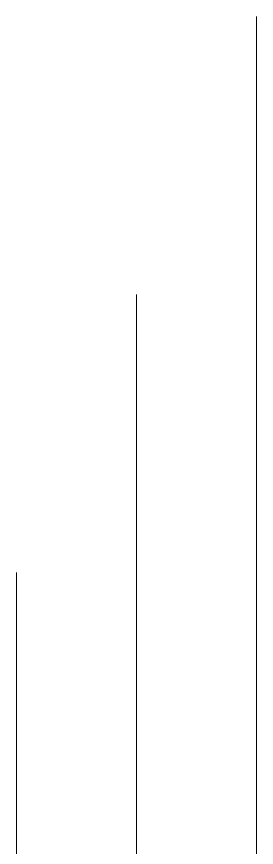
# Model space of a CAD drawing. Header units: millimetres. Extents: x 12535370 to 12566104, y 356204400 to 356234587.
# Drawn here: x 12540998 to 12541198, y 356223181 to 356223873 of the extents above; entities that cross this region are included whole.
import ezdxf

# ---------------------------------------------------------------- set-up
doc = ezdxf.new("R2010")
doc.units = ezdxf.units.MM
doc.header["$MEASUREMENT"] = 0
doc.layers.add('New_255 Plangrafiken_Pen_No__39', color=8, linetype='Continuous', lineweight=13)

# ---------------------------------------------------------------- blocks, each defined once
blk = doc.blocks.new('*X16', base_point=(12240439.16, 356160438.36))
at = {"layer": 'New_255 Plangrafiken_Pen_No__39', "color": 8, "linetype": 'Continuous', "lineweight": 13}
for p, q in [((12541198.19, 356223873), (12541198.19, 356223683.57)), ((12541198.19, 356223873), (12541198.19, 356223683.57)), ((12541198.19, 356223683.57), (12541198.19, 356223433.57)), ((12541198.19, 356223683.57), (12541198.19, 356223433.57)), ((12541098.19, 356223641.51), (12541098.19, 356223433.57)), ((12541098.19, 356223641.51), (12541098.19, 356223433.57)), ((12541098.19, 356223433.57), (12541098.19, 356223183.57)), ((12541098.19, 356223433.57), (12541098.19, 356223183.57)), ((12541198.19, 356223433.57), (12541198.19, 356223183.57)), ((12541198.19, 356223433.57), (12541198.19, 356223183.57)), ((12540998.19, 356223410.02), (12540998.19, 356223183.57)), ((12540998.19, 356223410.02), (12540998.19, 356223183.57)), ((12540998.19, 356223183.57), (12540998.19, 356222933.57)), ((12540998.19, 356223183.57), (12540998.19, 356222933.57)), ((12541098.19, 356223183.57), (12541098.19, 356222933.57)), ((12541098.19, 356223183.57), (12541098.19, 356222933.57)), ((12541198.19, 356223183.57), (12541198.19, 356222933.57)), ((12541198.19, 356223183.57), (12541198.19, 356222933.57))]:
    blk.add_line(p, q, dxfattribs=at)
blk = doc.blocks.new('Fill_5', base_point=(12240439.16, 356160438.36))
at = {"layer": 'New_255 Plangrafiken_Pen_No__39', "color": 8, "linetype": 'Continuous', "lineweight": 13}
blk.add_blockref('*X16', (12240439.16, 356160438.36), dxfattribs=at)

msp = doc.modelspace()

# ---------------------------------------------------------------- block references
at = {"layer": 'New_255 Plangrafiken_Pen_No__39', "color": 8, "linetype": 'Continuous', "lineweight": 13}
msp.add_blockref('Fill_5', (12240439.157, 356160438.356), dxfattribs=at)

doc.saveas('drawing.dxf')
